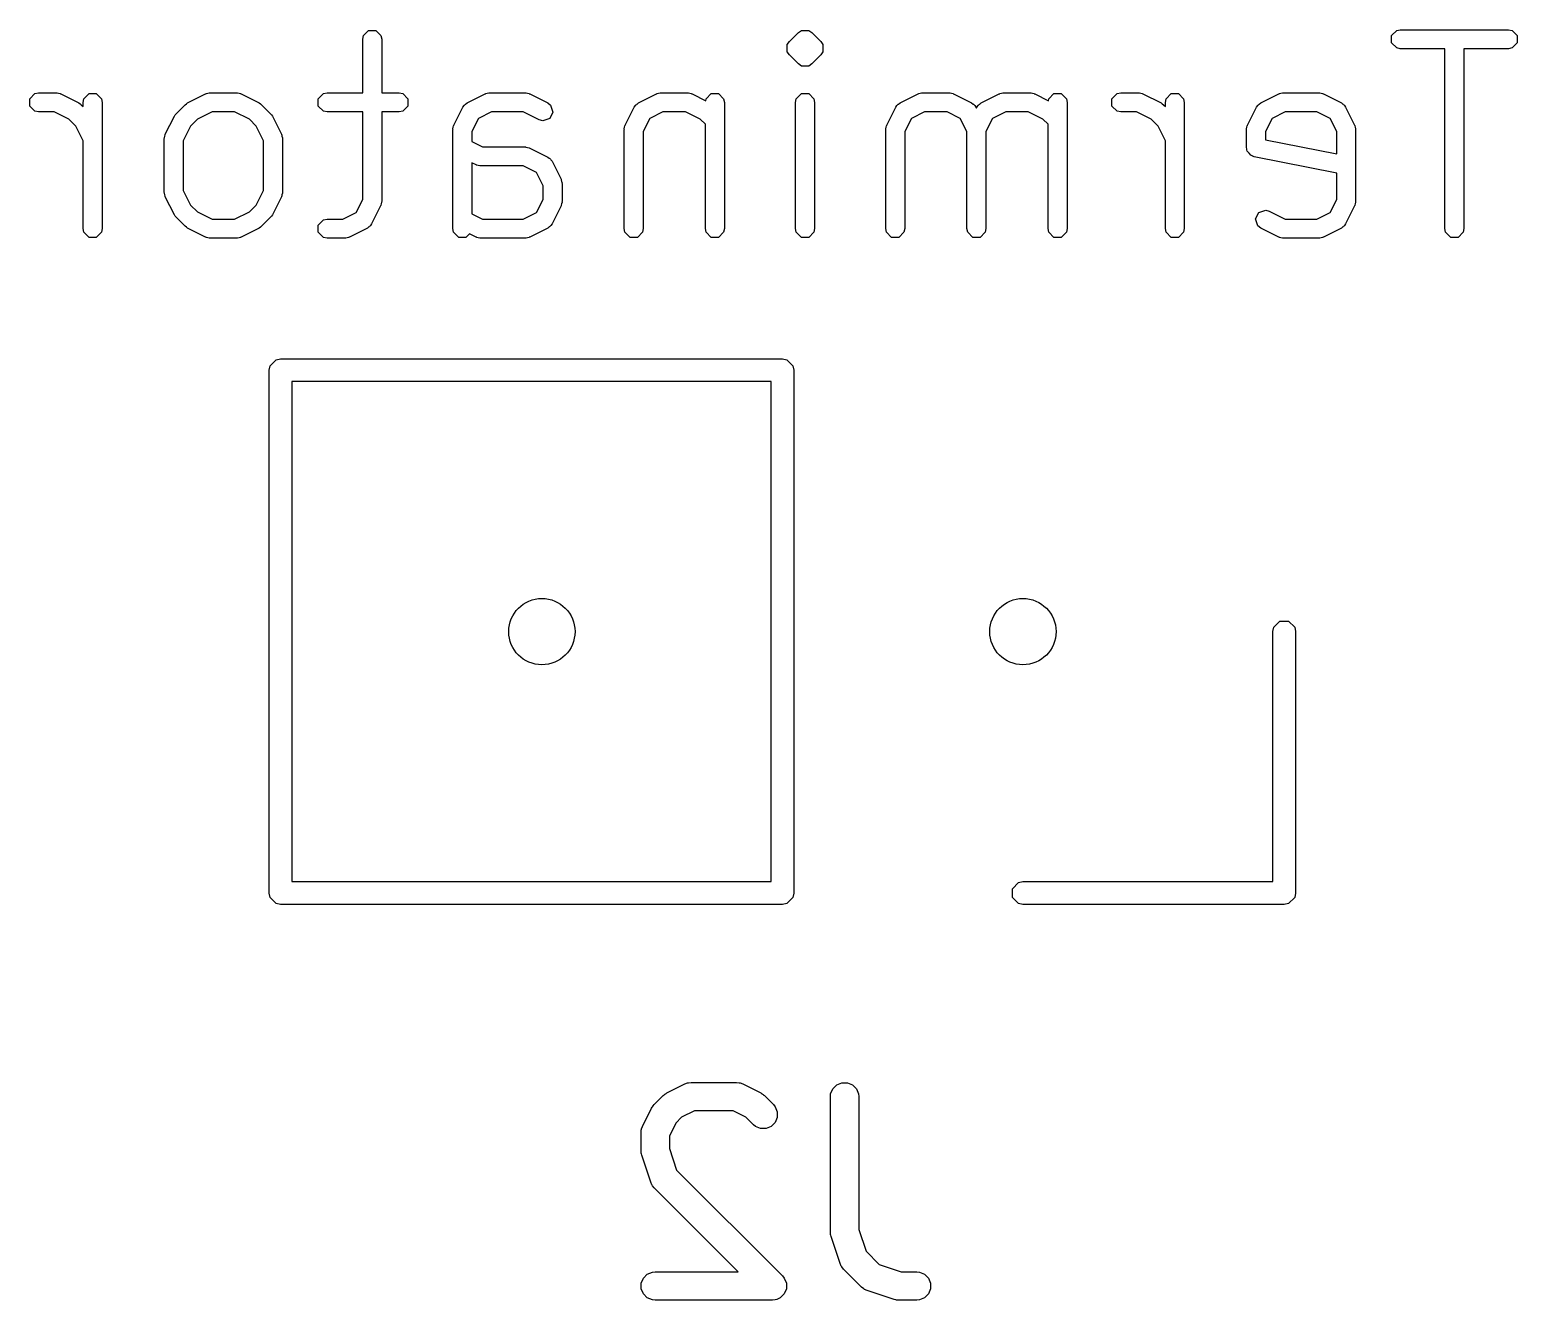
# Model space of a CAD drawing. Extents: x 4.75 to 6.09, y -5.43 to -2.12.
# Drawn here: x 5.7689 to 6.0782, y -4.5681 to -4.304 of the extents above; entities that cross this region are included whole.
import ezdxf

# ---------------------------------------------------------------- set-up
doc = ezdxf.new("R2010")
doc.units = 0
doc.header["$MEASUREMENT"] = 0
doc.layers.add('BLACK', color=7, linetype='CONTINUOUS')

msp = doc.modelspace()

# ---------------------------------------------------------------- linework, layer by layer
at = {"layer": 'BLACK', "linetype": 'CONTINUOUS'}
for p, q in [((5.8383, -4.30525), (5.83936, -4.30418)), ((5.83936, -4.30418), (5.84087, -4.30418)), ((5.84087, -4.30418), (5.84194, -4.30525)), ((5.92871, -4.30461), (5.92935, -4.30418)), ((5.92935, -4.30418), (5.93086, -4.30418)), ((5.93086, -4.30418), (5.9315, -4.30461)), ((6.05202, -4.30525), (6.05309, -4.30418)), ((6.05309, -4.30418), (6.05384, -4.30403)), ((6.05384, -4.30403), (6.07634, -4.30403)), ((6.07634, -4.30403), (6.07709, -4.30418)), ((6.07709, -4.30418), (6.07816, -4.30525)), ((5.83815, -4.306), (5.8383, -4.30525)), ((5.83815, -4.31716), (5.83815, -4.306)), ((5.84194, -4.30525), (5.84209, -4.306)), ((5.84209, -4.306), (5.84209, -4.31716)), ((5.92641, -4.30712), (5.92684, -4.30648)), ((5.92641, -4.30863), (5.92641, -4.30712)), ((5.92641, -4.30712), (5.92641, -4.30712)), ((5.92684, -4.30648), (5.92871, -4.30461)), ((5.9315, -4.30461), (5.93337, -4.30648)), ((5.93337, -4.30648), (5.9338, -4.30712)), ((5.9338, -4.30712), (5.9338, -4.30712)), ((5.9338, -4.30712), (5.9338, -4.30863)), ((6.05202, -4.30675), (6.05202, -4.30525)), ((6.05309, -4.30782), (6.05202, -4.30675)), ((6.07816, -4.30675), (6.07709, -4.30782)), ((6.07816, -4.30525), (6.07816, -4.30675)), ((5.92684, -4.30927), (5.92641, -4.30863)), ((5.92871, -4.31114), (5.92684, -4.30927)), ((5.93337, -4.30927), (5.9315, -4.31114)), ((5.9338, -4.30863), (5.93337, -4.30927)), ((6.05384, -4.30797), (6.05309, -4.30782)), ((6.06312, -4.30797), (6.05384, -4.30797)), ((6.06312, -4.34537), (6.06312, -4.30797)), ((6.07634, -4.30797), (6.06706, -4.30797)), ((6.06706, -4.30797), (6.06706, -4.34537)), ((6.07709, -4.30782), (6.07634, -4.30797)), ((5.92935, -4.31157), (5.92871, -4.31114)), ((5.93086, -4.31157), (5.92935, -4.31157)), ((5.92935, -4.31157), (5.92935, -4.31157)), ((5.9315, -4.31114), (5.93086, -4.31157)), ((5.76893, -4.31837), (5.77, -4.31731)), ((5.76893, -4.31988), (5.76893, -4.31837)), ((5.77, -4.31731), (5.77075, -4.31716)), ((5.77075, -4.31716), (5.7745, -4.31716)), ((5.7745, -4.31716), (5.7746, -4.31717)), ((5.7746, -4.31717), (5.77464, -4.31716)), ((5.77464, -4.31716), (5.77494, -4.31724)), ((5.77494, -4.31724), (5.77525, -4.31731)), ((5.77525, -4.31731), (5.77529, -4.31734)), ((5.77529, -4.31734), (5.77538, -4.31736)), ((5.77538, -4.31736), (5.77913, -4.31924)), ((5.77913, -4.31924), (5.77938, -4.31943)), ((5.77938, -4.31943), (5.77964, -4.31961)), ((5.77964, -4.31961), (5.78003, -4.32)), ((5.78003, -4.31912), (5.78018, -4.31837)), ((5.78003, -4.32), (5.78003, -4.31912)), ((5.78018, -4.31837), (5.78125, -4.31731)), ((5.78125, -4.31731), (5.78275, -4.31731)), ((5.78275, -4.31731), (5.78382, -4.31837)), ((5.78382, -4.31837), (5.78397, -4.31912)), ((5.78397, -4.31912), (5.78397, -4.34537)), ((5.79935, -4.32148), (5.80123, -4.31961)), ((5.80123, -4.31961), (5.80149, -4.31943)), ((5.80149, -4.31943), (5.80174, -4.31924)), ((5.80174, -4.31924), (5.80549, -4.31736)), ((5.80549, -4.31736), (5.80559, -4.31734)), ((5.80559, -4.31734), (5.80562, -4.31731)), ((5.80562, -4.31731), (5.80593, -4.31724)), ((5.80593, -4.31724), (5.80623, -4.31716)), ((5.80623, -4.31716), (5.80627, -4.31717)), ((5.80627, -4.31717), (5.80637, -4.31716)), ((5.80637, -4.31716), (5.812, -4.31716)), ((5.812, -4.31716), (5.81209, -4.31717)), ((5.81209, -4.31717), (5.81214, -4.31716)), ((5.81214, -4.31716), (5.81244, -4.31724)), ((5.81244, -4.31724), (5.81275, -4.31731)), ((5.81275, -4.31731), (5.81278, -4.31734)), ((5.81278, -4.31734), (5.81288, -4.31736)), ((5.81288, -4.31736), (5.81663, -4.31924)), ((5.81663, -4.31924), (5.81687, -4.31943)), ((5.81687, -4.31943), (5.81714, -4.31961)), ((5.81714, -4.31961), (5.81901, -4.32148)), ((5.82892, -4.31837), (5.82999, -4.31731)), ((5.82892, -4.31988), (5.82892, -4.31837)), ((5.82999, -4.31731), (5.83074, -4.31716)), ((5.83074, -4.31716), (5.83815, -4.31716)), ((5.84209, -4.31716), (5.84574, -4.31716)), ((5.84574, -4.31716), (5.84649, -4.31731)), ((5.84649, -4.31731), (5.84756, -4.31837)), ((5.84756, -4.31837), (5.84756, -4.31988)), ((5.85898, -4.32012), (5.85922, -4.31981)), ((5.85922, -4.31981), (5.85925, -4.31971)), ((5.85925, -4.31971), (5.85936, -4.31962)), ((5.85936, -4.31962), (5.85945, -4.31951)), ((5.85945, -4.31951), (5.85955, -4.31948)), ((5.85955, -4.31948), (5.85986, -4.31924)), ((5.85986, -4.31924), (5.86361, -4.31736)), ((5.86361, -4.31736), (5.8637, -4.31734)), ((5.8637, -4.31734), (5.86374, -4.31731)), ((5.86374, -4.31731), (5.86405, -4.31724)), ((5.86405, -4.31724), (5.86435, -4.31716)), ((5.86435, -4.31716), (5.86439, -4.31717)), ((5.86439, -4.31717), (5.86449, -4.31716)), ((5.86449, -4.31716), (5.87199, -4.31716)), ((5.87199, -4.31716), (5.87208, -4.31717)), ((5.87208, -4.31717), (5.87213, -4.31716)), ((5.87213, -4.31716), (5.87243, -4.31724)), ((5.87243, -4.31724), (5.87274, -4.31731)), ((5.87274, -4.31731), (5.87277, -4.31734)), ((5.87277, -4.31734), (5.87287, -4.31736)), ((5.87287, -4.31736), (5.87662, -4.31924)), ((5.87662, -4.31924), (5.87722, -4.31971)), ((5.87722, -4.31971), (5.8777, -4.32114)), ((5.8946, -4.32012), (5.89484, -4.31981)), ((5.89484, -4.31981), (5.89487, -4.31971)), ((5.89487, -4.31971), (5.89498, -4.31962)), ((5.89498, -4.31962), (5.89507, -4.31951)), ((5.89507, -4.31951), (5.89517, -4.31948)), ((5.89517, -4.31948), (5.89548, -4.31924)), ((5.89548, -4.31924), (5.89923, -4.31736)), ((5.89923, -4.31736), (5.89932, -4.31734)), ((5.89932, -4.31734), (5.89936, -4.31731)), ((5.89936, -4.31731), (5.89967, -4.31724)), ((5.89967, -4.31724), (5.89997, -4.31716)), ((5.89997, -4.31716), (5.90001, -4.31717)), ((5.90001, -4.31717), (5.90011, -4.31716)), ((5.90011, -4.31716), (5.90573, -4.31716)), ((5.90573, -4.31716), (5.90583, -4.31717)), ((5.90583, -4.31717), (5.90587, -4.31716)), ((5.90587, -4.31716), (5.90618, -4.31724)), ((5.90618, -4.31724), (5.90649, -4.31731)), ((5.90649, -4.31731), (5.90652, -4.31734)), ((5.90652, -4.31734), (5.90661, -4.31736)), ((5.90661, -4.31736), (5.90946, -4.31878)), ((5.90946, -4.31878), (5.90954, -4.31837)), ((5.90954, -4.31837), (5.9106, -4.31731)), ((5.9106, -4.31731), (5.91211, -4.31731)), ((5.91211, -4.31731), (5.91318, -4.31837)), ((5.91318, -4.31837), (5.91333, -4.31912)), ((5.91333, -4.31912), (5.91333, -4.34537)), ((5.92814, -4.31912), (5.92829, -4.31837)), ((5.92814, -4.34537), (5.92814, -4.31912)), ((5.92829, -4.31837), (5.92935, -4.31731)), ((5.92935, -4.31731), (5.93086, -4.31731)), ((5.93086, -4.31731), (5.93192, -4.31837)), ((5.93192, -4.31837), (5.93207, -4.31912)), ((5.93207, -4.31912), (5.93207, -4.34537)), ((5.94897, -4.32012), (5.94921, -4.31981)), ((5.94921, -4.31981), (5.94924, -4.31971)), ((5.94924, -4.31971), (5.94935, -4.31962)), ((5.94935, -4.31962), (5.94944, -4.31951)), ((5.94944, -4.31951), (5.94954, -4.31948)), ((5.94954, -4.31948), (5.94985, -4.31924)), ((5.94985, -4.31924), (5.9536, -4.31736)), ((5.9536, -4.31736), (5.95369, -4.31734)), ((5.95369, -4.31734), (5.95372, -4.31731)), ((5.95372, -4.31731), (5.95403, -4.31724)), ((5.95403, -4.31724), (5.95434, -4.31716)), ((5.95434, -4.31716), (5.95438, -4.31717)), ((5.95438, -4.31717), (5.95448, -4.31716)), ((5.95448, -4.31716), (5.9601, -4.31716)), ((5.9601, -4.31716), (5.9602, -4.31717)), ((5.9602, -4.31717), (5.96024, -4.31716)), ((5.96024, -4.31716), (5.96055, -4.31724)), ((5.96055, -4.31724), (5.96086, -4.31731)), ((5.96086, -4.31731), (5.96089, -4.31734)), ((5.96089, -4.31734), (5.96098, -4.31736)), ((5.96098, -4.31736), (5.96473, -4.31924)), ((5.96473, -4.31924), (5.96504, -4.31948)), ((5.96504, -4.31948), (5.96514, -4.31951)), ((5.96514, -4.31951), (5.96523, -4.31962)), ((5.96523, -4.31962), (5.96534, -4.31971)), ((5.96534, -4.31971), (5.96537, -4.31981)), ((5.96537, -4.31981), (5.96561, -4.32012)), ((5.96584, -4.32012), (5.96608, -4.31981)), ((5.96608, -4.31981), (5.96611, -4.31971)), ((5.96611, -4.31971), (5.96623, -4.31962)), ((5.96623, -4.31962), (5.96631, -4.31951)), ((5.96631, -4.31951), (5.96641, -4.31948)), ((5.96641, -4.31948), (5.96672, -4.31924)), ((5.96672, -4.31924), (5.97047, -4.31736)), ((5.97047, -4.31736), (5.97057, -4.31734)), ((5.97057, -4.31734), (5.9706, -4.31731)), ((5.9706, -4.31731), (5.97091, -4.31724)), ((5.97091, -4.31724), (5.97121, -4.31716)), ((5.97121, -4.31716), (5.97125, -4.31717)), ((5.97125, -4.31717), (5.97135, -4.31716)), ((5.97135, -4.31716), (5.97697, -4.31716)), ((5.97697, -4.31716), (5.97707, -4.31717)), ((5.97707, -4.31717), (5.97711, -4.31716)), ((5.97711, -4.31716), (5.97742, -4.31724)), ((5.97742, -4.31724), (5.97773, -4.31731)), ((5.97773, -4.31731), (5.97776, -4.31734)), ((5.97776, -4.31734), (5.97786, -4.31736)), ((5.97786, -4.31736), (5.9807, -4.31878)), ((5.9807, -4.31878), (5.98078, -4.31837)), ((5.98078, -4.31837), (5.98185, -4.31731)), ((5.98185, -4.31731), (5.98335, -4.31731)), ((5.98335, -4.31731), (5.98442, -4.31837)), ((5.98442, -4.31837), (5.98457, -4.31912)), ((5.98457, -4.31912), (5.98457, -4.34537)), ((5.9939, -4.31837), (5.99497, -4.31731)), ((5.9939, -4.31988), (5.9939, -4.31837)), ((5.99497, -4.31731), (5.99572, -4.31716)), ((5.99572, -4.31716), (5.99947, -4.31716)), ((5.99947, -4.31716), (5.99957, -4.31717)), ((5.99957, -4.31717), (5.99961, -4.31716)), ((5.99961, -4.31716), (5.99992, -4.31724)), ((5.99992, -4.31724), (6.00023, -4.31731)), ((6.00023, -4.31731), (6.00026, -4.31734)), ((6.00026, -4.31734), (6.00035, -4.31736)), ((6.00035, -4.31736), (6.0041, -4.31924)), ((6.0041, -4.31924), (6.00435, -4.31943)), ((6.00435, -4.31943), (6.00461, -4.31961)), ((6.00461, -4.31961), (6.005, -4.32)), ((6.005, -4.31912), (6.00515, -4.31837)), ((6.005, -4.32), (6.005, -4.31912)), ((6.00515, -4.31837), (6.00622, -4.31731)), ((6.00622, -4.31731), (6.00772, -4.31731)), ((6.00772, -4.31731), (6.00879, -4.31837)), ((6.00879, -4.31837), (6.00894, -4.31912)), ((6.00894, -4.31912), (6.00894, -4.34537)), ((6.02396, -4.32012), (6.0242, -4.31981)), ((6.0242, -4.31981), (6.02423, -4.31971)), ((6.02423, -4.31971), (6.02434, -4.31962)), ((6.02434, -4.31962), (6.02443, -4.31951)), ((6.02443, -4.31951), (6.02453, -4.31948)), ((6.02453, -4.31948), (6.02484, -4.31924)), ((6.02484, -4.31924), (6.02859, -4.31736)), ((6.02859, -4.31736), (6.02868, -4.31734)), ((6.02868, -4.31734), (6.02872, -4.31731)), ((6.02872, -4.31731), (6.02902, -4.31724)), ((6.02902, -4.31724), (6.02933, -4.31716)), ((6.02933, -4.31716), (6.02937, -4.31717)), ((6.02937, -4.31717), (6.02947, -4.31716)), ((6.02947, -4.31716), (6.03697, -4.31716)), ((6.03697, -4.31716), (6.03706, -4.31717)), ((6.03706, -4.31717), (6.03711, -4.31716)), ((6.03711, -4.31716), (6.03741, -4.31724)), ((6.03741, -4.31724), (6.03772, -4.31731)), ((6.03772, -4.31731), (6.03775, -4.31734)), ((6.03775, -4.31734), (6.03785, -4.31736)), ((6.03785, -4.31736), (6.0416, -4.31924)), ((6.0416, -4.31924), (6.04191, -4.31948)), ((6.04191, -4.31948), (6.04201, -4.31951)), ((6.04201, -4.31951), (6.04209, -4.31962)), ((6.04209, -4.31962), (6.0422, -4.31971)), ((6.0422, -4.31971), (6.04224, -4.31981)), ((6.04224, -4.31981), (6.04248, -4.32012)), ((5.77, -4.32094), (5.76893, -4.31988)), ((5.77075, -4.32109), (5.77, -4.32094)), ((5.77404, -4.32109), (5.77075, -4.32109)), ((5.77708, -4.32262), (5.77404, -4.32109)), ((5.77851, -4.32404), (5.77708, -4.32262)), ((5.79711, -4.32574), (5.79899, -4.32199)), ((5.79899, -4.32199), (5.79918, -4.32174)), ((5.79918, -4.32174), (5.79935, -4.32148)), ((5.80379, -4.32262), (5.80236, -4.32404)), ((5.80684, -4.32109), (5.80379, -4.32262)), ((5.81153, -4.32109), (5.80684, -4.32109)), ((5.81458, -4.32262), (5.81153, -4.32109)), ((5.816, -4.32404), (5.81458, -4.32262)), ((5.81901, -4.32148), (5.81919, -4.32174)), ((5.81919, -4.32174), (5.81938, -4.32199)), ((5.81938, -4.32199), (5.82126, -4.32574)), ((5.82999, -4.32094), (5.82892, -4.31988)), ((5.83074, -4.32109), (5.82999, -4.32094)), ((5.83815, -4.32109), (5.83074, -4.32109)), ((5.83815, -4.33928), (5.83815, -4.32109)), ((5.84574, -4.32109), (5.84209, -4.32109)), ((5.84209, -4.32109), (5.84209, -4.33975)), ((5.84649, -4.32094), (5.84574, -4.32109)), ((5.84756, -4.31988), (5.84649, -4.32094)), ((5.8571, -4.32387), (5.85898, -4.32012)), ((5.86221, -4.32247), (5.86083, -4.32521)), ((5.86495, -4.32109), (5.86221, -4.32247)), ((5.87152, -4.32109), (5.86495, -4.32109)), ((5.87486, -4.32276), (5.87152, -4.32109)), ((5.8756, -4.32296), (5.87486, -4.32276)), ((5.87703, -4.32249), (5.8756, -4.32296)), ((5.8777, -4.32114), (5.87703, -4.32249)), ((5.89272, -4.32387), (5.8946, -4.32012)), ((5.89783, -4.32247), (5.89645, -4.32521)), ((5.90057, -4.32109), (5.89783, -4.32247)), ((5.90527, -4.32109), (5.90057, -4.32109)), ((5.90832, -4.32262), (5.90527, -4.32109)), ((5.90939, -4.32369), (5.90832, -4.32262)), ((5.94709, -4.32387), (5.94897, -4.32012)), ((5.9522, -4.32247), (5.95082, -4.32521)), ((5.95494, -4.32109), (5.9522, -4.32247)), ((5.95964, -4.32109), (5.95494, -4.32109)), ((5.96238, -4.32247), (5.95964, -4.32109)), ((5.96376, -4.32521), (5.96238, -4.32247)), ((5.96561, -4.32012), (5.96573, -4.32035)), ((5.96573, -4.32035), (5.96584, -4.32012)), ((5.96907, -4.32247), (5.96769, -4.32521)), ((5.97182, -4.32109), (5.96907, -4.32247)), ((5.97651, -4.32109), (5.97182, -4.32109)), ((5.97956, -4.32262), (5.97651, -4.32109)), ((5.98063, -4.32369), (5.97956, -4.32262)), ((5.99497, -4.32094), (5.9939, -4.31988)), ((5.99572, -4.32109), (5.99497, -4.32094)), ((5.99901, -4.32109), (5.99572, -4.32109)), ((6.00206, -4.32262), (5.99901, -4.32109)), ((6.00348, -4.32404), (6.00206, -4.32262)), ((6.02208, -4.32387), (6.02396, -4.32012)), ((6.02719, -4.32247), (6.02581, -4.32521)), ((6.02993, -4.32109), (6.02719, -4.32247)), ((6.0365, -4.32109), (6.02993, -4.32109)), ((6.03925, -4.32247), (6.0365, -4.32109)), ((6.04062, -4.32521), (6.03925, -4.32247)), ((6.04248, -4.32012), (6.04435, -4.32387)), ((5.78003, -4.32709), (5.77851, -4.32404)), ((5.79699, -4.32618), (5.79705, -4.32587)), ((5.79705, -4.32587), (5.79709, -4.32584)), ((5.79709, -4.32584), (5.79711, -4.32574)), ((5.80236, -4.32404), (5.80084, -4.32709)), ((5.81753, -4.32709), (5.816, -4.32404)), ((5.82126, -4.32574), (5.82128, -4.32584)), ((5.82128, -4.32584), (5.82131, -4.32587)), ((5.82131, -4.32587), (5.82137, -4.32618)), ((5.8569, -4.32461), (5.85698, -4.3243)), ((5.85692, -4.32465), (5.8569, -4.32461)), ((5.8569, -4.32475), (5.85692, -4.32465)), ((5.8569, -4.34537), (5.8569, -4.32475)), ((5.85698, -4.3243), (5.85705, -4.324)), ((5.85705, -4.324), (5.85708, -4.32396)), ((5.85708, -4.32396), (5.8571, -4.32387)), ((5.86083, -4.32521), (5.86083, -4.32728)), ((5.89252, -4.32461), (5.8926, -4.3243)), ((5.89254, -4.32465), (5.89252, -4.32461)), ((5.89252, -4.32475), (5.89254, -4.32465)), ((5.89252, -4.34537), (5.89252, -4.32475)), ((5.8926, -4.3243), (5.89267, -4.324)), ((5.89267, -4.324), (5.8927, -4.32396)), ((5.8927, -4.32396), (5.89272, -4.32387)), ((5.89645, -4.32521), (5.89645, -4.34537)), ((5.90939, -4.34537), (5.90939, -4.32369)), ((5.94688, -4.32475), (5.9469, -4.32465)), ((5.94688, -4.34537), (5.94688, -4.32475)), ((5.94689, -4.32461), (5.94697, -4.3243)), ((5.9469, -4.32465), (5.94689, -4.32461)), ((5.94697, -4.3243), (5.94703, -4.324)), ((5.94703, -4.324), (5.94707, -4.32396)), ((5.94707, -4.32396), (5.94709, -4.32387)), ((5.95082, -4.32521), (5.95082, -4.34537)), ((5.96376, -4.34537), (5.96376, -4.32521)), ((5.96769, -4.32521), (5.96769, -4.34537)), ((5.98063, -4.34537), (5.98063, -4.32369)), ((6.005, -4.32709), (6.00348, -4.32404)), ((6.02188, -4.32461), (6.02196, -4.3243)), ((6.02189, -4.32465), (6.02188, -4.32461)), ((6.02188, -4.32475), (6.02189, -4.32465)), ((6.02188, -4.3285), (6.02188, -4.32475)), ((6.02196, -4.3243), (6.02203, -4.324)), ((6.02203, -4.324), (6.02206, -4.32396)), ((6.02206, -4.32396), (6.02208, -4.32387)), ((6.02581, -4.32521), (6.02581, -4.32688)), ((6.04062, -4.32985), (6.04062, -4.32521)), ((6.04435, -4.32387), (6.04438, -4.32396)), ((6.04438, -4.32396), (6.04441, -4.324)), ((6.04441, -4.324), (6.04447, -4.3243)), ((6.04447, -4.3243), (6.04456, -4.32461)), ((6.04456, -4.32461), (6.04454, -4.32465)), ((6.04454, -4.32465), (6.04456, -4.32475)), ((6.04456, -4.32475), (6.04456, -4.33975)), ((5.78003, -4.34537), (5.78003, -4.32709)), ((5.7969, -4.32662), (5.79692, -4.32653)), ((5.7969, -4.33787), (5.7969, -4.32662)), ((5.79691, -4.32648), (5.79699, -4.32618)), ((5.79692, -4.32653), (5.79691, -4.32648)), ((5.80084, -4.32709), (5.80084, -4.33741)), ((5.81753, -4.33741), (5.81753, -4.32709)), ((5.82137, -4.32618), (5.82146, -4.32648)), ((5.82146, -4.32648), (5.82144, -4.32653)), ((5.82144, -4.32653), (5.82146, -4.32662)), ((5.82146, -4.32662), (5.82146, -4.33787)), ((5.86083, -4.32728), (5.86308, -4.3284)), ((5.86308, -4.3284), (5.87199, -4.3284)), ((5.87199, -4.3284), (5.87208, -4.32842)), ((5.87208, -4.32842), (5.87213, -4.32841)), ((5.87213, -4.32841), (5.87243, -4.32849)), ((5.87243, -4.32849), (5.87274, -4.32855)), ((5.87274, -4.32855), (5.87277, -4.32859)), ((5.87277, -4.32859), (5.87287, -4.32861)), ((5.87287, -4.32861), (5.87662, -4.33049)), ((6.005, -4.34537), (6.005, -4.32709)), ((6.02193, -4.32878), (6.02188, -4.3285)), ((6.02191, -4.32888), (6.02193, -4.32878)), ((6.02197, -4.32896), (6.02191, -4.32888)), ((6.02203, -4.32925), (6.02197, -4.32896)), ((6.02581, -4.32688), (6.04062, -4.32985)), ((5.86173, -4.33213), (5.86083, -4.33168)), ((5.86083, -4.33168), (5.86083, -4.34228)), ((5.86183, -4.33216), (5.86173, -4.33213)), ((5.86186, -4.33219), (5.86183, -4.33216)), ((5.86217, -4.33225), (5.86186, -4.33219)), ((5.87662, -4.33049), (5.87693, -4.33073)), ((5.87693, -4.33073), (5.87703, -4.33076)), ((5.87703, -4.33076), (5.87711, -4.33087)), ((5.87711, -4.33087), (5.87722, -4.33096)), ((5.87722, -4.33096), (5.87726, -4.33106)), ((5.87726, -4.33106), (5.8775, -4.33137)), ((5.8775, -4.33137), (5.87937, -4.33512)), ((6.02243, -4.32966), (6.02203, -4.32925)), ((6.02275, -4.33013), (6.02243, -4.32966)), ((6.02302, -4.33025), (6.02275, -4.33013)), ((6.02309, -4.33032), (6.02302, -4.33025)), ((6.02319, -4.33032), (6.02309, -4.33032)), ((6.02346, -4.33043), (6.02319, -4.33032)), ((6.04062, -4.33386), (6.02346, -4.33043)), ((5.86247, -4.33234), (5.86217, -4.33225)), ((5.86252, -4.33232), (5.86247, -4.33234)), ((5.86261, -4.33234), (5.86252, -4.33232)), ((5.87152, -4.33234), (5.86261, -4.33234)), ((5.87427, -4.33371), (5.87152, -4.33234)), ((5.87564, -4.33646), (5.87427, -4.33371)), ((5.87937, -4.33512), (5.8794, -4.33521)), ((5.8794, -4.33521), (5.87943, -4.33524)), ((5.87943, -4.33524), (5.87949, -4.33555)), ((6.04062, -4.33928), (6.04062, -4.33386)), ((5.79692, -4.33797), (5.7969, -4.33787)), ((5.79691, -4.33801), (5.79692, -4.33797)), ((5.79699, -4.33832), (5.79691, -4.33801)), ((5.79705, -4.33863), (5.79699, -4.33832)), ((5.80084, -4.33741), (5.80236, -4.34046)), ((5.816, -4.34046), (5.81753, -4.33741)), ((5.82137, -4.33832), (5.82131, -4.33863)), ((5.82146, -4.33801), (5.82137, -4.33832)), ((5.82146, -4.33787), (5.82144, -4.33797)), ((5.82144, -4.33797), (5.82146, -4.33801)), ((5.87564, -4.33928), (5.87564, -4.33646)), ((5.87949, -4.33555), (5.87958, -4.33586)), ((5.87958, -4.33586), (5.87956, -4.3359)), ((5.87956, -4.3359), (5.87958, -4.336)), ((5.87958, -4.336), (5.87958, -4.33975)), ((5.79709, -4.33866), (5.79705, -4.33863)), ((5.79711, -4.33875), (5.79709, -4.33866)), ((5.79899, -4.3425), (5.79711, -4.33875)), ((5.80236, -4.34046), (5.80379, -4.34188)), ((5.81458, -4.34188), (5.816, -4.34046)), ((5.82126, -4.33875), (5.81938, -4.3425)), ((5.82128, -4.33866), (5.82126, -4.33875)), ((5.82131, -4.33863), (5.82128, -4.33866)), ((5.83678, -4.34203), (5.83815, -4.33928)), ((5.84188, -4.34063), (5.84, -4.34438)), ((5.8419, -4.34053), (5.84188, -4.34063)), ((5.84194, -4.3405), (5.8419, -4.34053)), ((5.842, -4.34019), (5.84194, -4.3405)), ((5.84208, -4.33989), (5.842, -4.34019)), ((5.84209, -4.33975), (5.84207, -4.33984)), ((5.84207, -4.33984), (5.84208, -4.33989)), ((5.87427, -4.34203), (5.87564, -4.33928)), ((5.87937, -4.34063), (5.8775, -4.34438)), ((5.8794, -4.34053), (5.87937, -4.34063)), ((5.87943, -4.3405), (5.8794, -4.34053)), ((5.87949, -4.34019), (5.87943, -4.3405)), ((5.87958, -4.33989), (5.87949, -4.34019)), ((5.87958, -4.33975), (5.87956, -4.33984)), ((5.87956, -4.33984), (5.87958, -4.33989)), ((6.03925, -4.34203), (6.04062, -4.33928)), ((6.04435, -4.34063), (6.04248, -4.34438)), ((6.04438, -4.34053), (6.04435, -4.34063)), ((6.04441, -4.3405), (6.04438, -4.34053)), ((6.04447, -4.34019), (6.04441, -4.3405)), ((6.04456, -4.33989), (6.04447, -4.34019)), ((6.04456, -4.33975), (6.04454, -4.33984)), ((6.04454, -4.33984), (6.04456, -4.33989)), ((5.79918, -4.34275), (5.79899, -4.3425)), ((5.79935, -4.34301), (5.79918, -4.34275)), ((5.80123, -4.34489), (5.79935, -4.34301)), ((5.80379, -4.34188), (5.80684, -4.3434)), ((5.80684, -4.3434), (5.81153, -4.3434)), ((5.81153, -4.3434), (5.81458, -4.34188)), ((5.81901, -4.34301), (5.81714, -4.34489)), ((5.81919, -4.34275), (5.81901, -4.34301)), ((5.81938, -4.3425), (5.81919, -4.34275)), ((5.82892, -4.34462), (5.82999, -4.34355)), ((5.82999, -4.34355), (5.83074, -4.3434)), ((5.83074, -4.3434), (5.83403, -4.3434)), ((5.83403, -4.3434), (5.83678, -4.34203)), ((5.84, -4.34438), (5.83976, -4.34469)), ((5.86083, -4.34228), (5.86308, -4.3434)), ((5.86308, -4.3434), (5.87152, -4.3434)), ((5.87152, -4.3434), (5.87427, -4.34203)), ((5.8775, -4.34438), (5.87726, -4.34469)), ((6.02376, -4.34336), (6.02443, -4.34201)), ((6.02423, -4.34479), (6.02376, -4.34336)), ((6.02443, -4.34201), (6.02586, -4.34153)), ((6.02586, -4.34153), (6.0266, -4.34174)), ((6.0266, -4.34174), (6.02993, -4.3434)), ((6.02993, -4.3434), (6.0365, -4.3434)), ((6.0365, -4.3434), (6.03925, -4.34203)), ((6.04248, -4.34438), (6.04224, -4.34469)), ((5.78018, -4.34612), (5.78003, -4.34537)), ((5.78125, -4.34719), (5.78018, -4.34612)), ((5.78275, -4.34719), (5.78125, -4.34719)), ((5.78382, -4.34612), (5.78275, -4.34719)), ((5.78397, -4.34537), (5.78382, -4.34612)), ((5.80149, -4.34506), (5.80123, -4.34489)), ((5.80174, -4.34526), (5.80149, -4.34506)), ((5.80549, -4.34713), (5.80174, -4.34526)), ((5.80559, -4.34716), (5.80549, -4.34713)), ((5.80562, -4.34719), (5.80559, -4.34716)), ((5.80593, -4.34725), (5.80562, -4.34719)), ((5.80623, -4.34733), (5.80593, -4.34725)), ((5.80627, -4.34732), (5.80623, -4.34733)), ((5.80637, -4.34734), (5.80627, -4.34732)), ((5.812, -4.34734), (5.80637, -4.34734)), ((5.81209, -4.34732), (5.812, -4.34734)), ((5.81214, -4.34733), (5.81209, -4.34732)), ((5.81244, -4.34725), (5.81214, -4.34733)), ((5.81275, -4.34719), (5.81244, -4.34725)), ((5.81278, -4.34716), (5.81275, -4.34719)), ((5.81288, -4.34713), (5.81278, -4.34716)), ((5.81663, -4.34526), (5.81288, -4.34713)), ((5.81687, -4.34506), (5.81663, -4.34526)), ((5.81714, -4.34489), (5.81687, -4.34506)), ((5.82892, -4.34612), (5.82892, -4.34462)), ((5.82999, -4.34719), (5.82892, -4.34612)), ((5.83074, -4.34734), (5.82999, -4.34719)), ((5.83449, -4.34734), (5.83074, -4.34734)), ((5.83459, -4.34732), (5.83449, -4.34734)), ((5.83463, -4.34733), (5.83459, -4.34732)), ((5.83494, -4.34725), (5.83463, -4.34733)), ((5.83525, -4.34719), (5.83494, -4.34725)), ((5.83528, -4.34716), (5.83525, -4.34719)), ((5.83537, -4.34713), (5.83528, -4.34716)), ((5.83912, -4.34526), (5.83537, -4.34713)), ((5.83943, -4.34502), (5.83912, -4.34526)), ((5.83953, -4.34498), (5.83943, -4.34502)), ((5.83962, -4.34487), (5.83953, -4.34498)), ((5.83973, -4.34479), (5.83962, -4.34487)), ((5.83976, -4.34469), (5.83973, -4.34479)), ((5.85705, -4.34612), (5.8569, -4.34537)), ((5.85811, -4.34719), (5.85705, -4.34612)), ((5.85962, -4.34719), (5.85811, -4.34719)), ((5.86036, -4.34645), (5.85962, -4.34719)), ((5.86173, -4.34713), (5.86036, -4.34645)), ((5.86183, -4.34716), (5.86173, -4.34713)), ((5.86186, -4.34719), (5.86183, -4.34716)), ((5.86217, -4.34725), (5.86186, -4.34719)), ((5.86247, -4.34733), (5.86217, -4.34725)), ((5.86252, -4.34732), (5.86247, -4.34733)), ((5.86261, -4.34734), (5.86252, -4.34732)), ((5.87199, -4.34734), (5.86261, -4.34734)), ((5.87208, -4.34732), (5.87199, -4.34734)), ((5.87213, -4.34733), (5.87208, -4.34732)), ((5.87243, -4.34725), (5.87213, -4.34733)), ((5.87274, -4.34719), (5.87243, -4.34725)), ((5.87277, -4.34716), (5.87274, -4.34719)), ((5.87287, -4.34713), (5.87277, -4.34716)), ((5.87662, -4.34526), (5.87287, -4.34713)), ((5.87693, -4.34502), (5.87662, -4.34526)), ((5.87703, -4.34498), (5.87693, -4.34502)), ((5.87711, -4.34487), (5.87703, -4.34498)), ((5.87722, -4.34479), (5.87711, -4.34487)), ((5.87726, -4.34469), (5.87722, -4.34479)), ((5.89267, -4.34612), (5.89252, -4.34537)), ((5.89373, -4.34719), (5.89267, -4.34612)), ((5.89524, -4.34719), (5.89373, -4.34719)), ((5.8963, -4.34612), (5.89524, -4.34719)), ((5.89645, -4.34537), (5.8963, -4.34612)), ((5.90954, -4.34612), (5.90939, -4.34537)), ((5.9106, -4.34719), (5.90954, -4.34612)), ((5.91211, -4.34719), (5.9106, -4.34719)), ((5.91318, -4.34612), (5.91211, -4.34719)), ((5.91333, -4.34537), (5.91318, -4.34612)), ((5.92829, -4.34612), (5.92814, -4.34537)), ((5.92935, -4.34719), (5.92829, -4.34612)), ((5.93086, -4.34719), (5.92935, -4.34719)), ((5.93192, -4.34612), (5.93086, -4.34719)), ((5.93207, -4.34537), (5.93192, -4.34612)), ((5.94703, -4.34612), (5.94688, -4.34537)), ((5.9481, -4.34719), (5.94703, -4.34612)), ((5.94961, -4.34719), (5.9481, -4.34719)), ((5.95067, -4.34612), (5.94961, -4.34719)), ((5.95082, -4.34537), (5.95067, -4.34612)), ((5.96391, -4.34612), (5.96376, -4.34537)), ((5.96497, -4.34719), (5.96391, -4.34612)), ((5.96648, -4.34719), (5.96497, -4.34719)), ((5.96754, -4.34612), (5.96648, -4.34719)), ((5.96769, -4.34537), (5.96754, -4.34612)), ((5.98078, -4.34612), (5.98063, -4.34537)), ((5.98185, -4.34719), (5.98078, -4.34612)), ((5.98335, -4.34719), (5.98185, -4.34719)), ((5.98442, -4.34612), (5.98335, -4.34719)), ((5.98457, -4.34537), (5.98442, -4.34612)), ((6.00515, -4.34612), (6.005, -4.34537)), ((6.00622, -4.34719), (6.00515, -4.34612)), ((6.00772, -4.34719), (6.00622, -4.34719)), ((6.00879, -4.34612), (6.00772, -4.34719)), ((6.00894, -4.34537), (6.00879, -4.34612)), ((6.02484, -4.34526), (6.02423, -4.34479)), ((6.02859, -4.34713), (6.02484, -4.34526)), ((6.02868, -4.34716), (6.02859, -4.34713)), ((6.02872, -4.34719), (6.02868, -4.34716)), ((6.02902, -4.34725), (6.02872, -4.34719)), ((6.02933, -4.34733), (6.02902, -4.34725)), ((6.02937, -4.34732), (6.02933, -4.34733)), ((6.02947, -4.34734), (6.02937, -4.34732)), ((6.03697, -4.34734), (6.02947, -4.34734)), ((6.03706, -4.34732), (6.03697, -4.34734)), ((6.03711, -4.34733), (6.03706, -4.34732)), ((6.03741, -4.34725), (6.03711, -4.34733)), ((6.03772, -4.34719), (6.03741, -4.34725)), ((6.03775, -4.34716), (6.03772, -4.34719)), ((6.03785, -4.34713), (6.03775, -4.34716)), ((6.0416, -4.34526), (6.03785, -4.34713)), ((6.04191, -4.34502), (6.0416, -4.34526)), ((6.04201, -4.34498), (6.04191, -4.34502)), ((6.04209, -4.34487), (6.04201, -4.34498)), ((6.0422, -4.34479), (6.04209, -4.34487)), ((6.04224, -4.34469), (6.0422, -4.34479)), ((6.06327, -4.34612), (6.06312, -4.34537)), ((6.06434, -4.34719), (6.06327, -4.34612)), ((6.06584, -4.34719), (6.06434, -4.34719)), ((6.06691, -4.34612), (6.06584, -4.34719)), ((6.06706, -4.34537), (6.06691, -4.34612)), ((5.8187, -4.3748), (5.81888, -4.3739)), ((5.8187, -4.48346), (5.8187, -4.3748)), ((5.81888, -4.3739), (5.82016, -4.37262)), ((5.82016, -4.37262), (5.82106, -4.37244)), ((5.82106, -4.37244), (5.92539, -4.37244)), ((5.92539, -4.37244), (5.9263, -4.37262)), ((5.9263, -4.37262), (5.92758, -4.3739)), ((5.92758, -4.3739), (5.92776, -4.3748)), ((5.92776, -4.3748), (5.92776, -4.48346)), ((5.82343, -4.37717), (5.82343, -4.4811)), ((5.92303, -4.37717), (5.82343, -4.37717)), ((5.92303, -4.4811), (5.92303, -4.37717)), ((6.02754, -4.42823), (6.02882, -4.42695)), ((6.02882, -4.42695), (6.03063, -4.42695)), ((6.03063, -4.42695), (6.03191, -4.42823)), ((6.02736, -4.42913), (6.02754, -4.42823)), ((6.02736, -4.4811), (6.02736, -4.42913)), ((6.03191, -4.42823), (6.03209, -4.42913)), ((6.03209, -4.42913), (6.03209, -4.48346)), ((5.81888, -4.48437), (5.8187, -4.48346)), ((5.82343, -4.4811), (5.92303, -4.4811)), ((5.92776, -4.48346), (5.92758, -4.48437)), ((5.97321, -4.48256), (5.97449, -4.48128)), ((5.97321, -4.48437), (5.97321, -4.48256)), ((5.97449, -4.48128), (5.97539, -4.4811)), ((5.97539, -4.4811), (6.02736, -4.4811)), ((6.03209, -4.48346), (6.03191, -4.48437)), ((5.82016, -4.48565), (5.81888, -4.48437)), ((5.82106, -4.48583), (5.82016, -4.48565)), ((5.92539, -4.48583), (5.82106, -4.48583)), ((5.9263, -4.48565), (5.92539, -4.48583)), ((5.92758, -4.48437), (5.9263, -4.48565)), ((5.97449, -4.48565), (5.97321, -4.48437)), ((5.97539, -4.48583), (5.97449, -4.48565)), ((6.02972, -4.48583), (5.97539, -4.48583)), ((6.03063, -4.48565), (6.02972, -4.48583)), ((6.03191, -4.48437), (6.03063, -4.48565)), ((5.90138, -4.52501), (5.90513, -4.52314)), ((5.90513, -4.52314), (5.90567, -4.52293)), ((5.90567, -4.52293), (5.90578, -4.52292)), ((5.90578, -4.52292), (5.90587, -4.52288)), ((5.90587, -4.52288), (5.90645, -4.52283)), ((5.90645, -4.52283), (5.91582, -4.52283)), ((5.91582, -4.52283), (5.9164, -4.52288)), ((5.9164, -4.52288), (5.9165, -4.52292)), ((5.9165, -4.52292), (5.9166, -4.52293)), ((5.9166, -4.52293), (5.91714, -4.52314)), ((5.91714, -4.52314), (5.92089, -4.52501)), ((5.93587, -4.52414), (5.93668, -4.52333)), ((5.93668, -4.52333), (5.93774, -4.52288)), ((5.93774, -4.52288), (5.9389, -4.52288)), ((5.9389, -4.52288), (5.93996, -4.52333)), ((5.93996, -4.52333), (5.94078, -4.52414)), ((5.89874, -4.52744), (5.90061, -4.52557)), ((5.90061, -4.52557), (5.90084, -4.52538)), ((5.90084, -4.52538), (5.90089, -4.52532)), ((5.90089, -4.52532), (5.90098, -4.52527)), ((5.90098, -4.52527), (5.90106, -4.5252)), ((5.90106, -4.5252), (5.90113, -4.52517)), ((5.90113, -4.52517), (5.90138, -4.52501)), ((5.92089, -4.52501), (5.92114, -4.52517)), ((5.92114, -4.52517), (5.92121, -4.5252)), ((5.92121, -4.5252), (5.92129, -4.52527)), ((5.92129, -4.52527), (5.92138, -4.52532)), ((5.92138, -4.52532), (5.92143, -4.52538)), ((5.92143, -4.52538), (5.92166, -4.52557)), ((5.92166, -4.52557), (5.92354, -4.52744)), ((5.93537, -4.52578), (5.93542, -4.5252)), ((5.93537, -4.5539), (5.93537, -4.52578)), ((5.93542, -4.5252), (5.93587, -4.52414)), ((5.94078, -4.52414), (5.94122, -4.5252)), ((5.94122, -4.5252), (5.94127, -4.52578)), ((5.94127, -4.52578), (5.94127, -4.55342)), ((5.89631, -4.53196), (5.89818, -4.52821)), ((5.89818, -4.52821), (5.89834, -4.52796)), ((5.89834, -4.52796), (5.89837, -4.52789)), ((5.89837, -4.52789), (5.89844, -4.52781)), ((5.89844, -4.52781), (5.89849, -4.52772)), ((5.89849, -4.52772), (5.89855, -4.52767)), ((5.89855, -4.52767), (5.89874, -4.52744)), ((5.90445, -4.53008), (5.90325, -4.53128)), ((5.90715, -4.52873), (5.90445, -4.53008)), ((5.91513, -4.52873), (5.90715, -4.52873)), ((5.91782, -4.53008), (5.91513, -4.52873)), ((5.91936, -4.53162), (5.91782, -4.53008)), ((5.92354, -4.52744), (5.9239, -4.52789)), ((5.9239, -4.52789), (5.92434, -4.52895)), ((5.92434, -4.53011), (5.9239, -4.53117)), ((5.92434, -4.52895), (5.92434, -4.53011)), ((5.896, -4.53328), (5.89605, -4.5327)), ((5.89605, -4.5327), (5.89609, -4.53261)), ((5.89609, -4.53261), (5.8961, -4.5325)), ((5.8961, -4.5325), (5.89631, -4.53196)), ((5.90325, -4.53128), (5.9019, -4.53398)), ((5.91981, -4.53198), (5.91936, -4.53162)), ((5.92087, -4.53243), (5.91981, -4.53198)), ((5.92202, -4.53243), (5.92087, -4.53243)), ((5.92309, -4.53198), (5.92202, -4.53243)), ((5.9239, -4.53117), (5.92309, -4.53198)), ((5.896, -4.53703), (5.896, -4.53328)), ((5.9019, -4.53398), (5.9019, -4.53655)), ((5.89603, -4.53732), (5.896, -4.53703)), ((5.89602, -4.5374), (5.89603, -4.53732)), ((5.89604, -4.5375), (5.89602, -4.5374)), ((5.89605, -4.5376), (5.89604, -4.5375)), ((5.89608, -4.53768), (5.89605, -4.5376)), ((5.89615, -4.53796), (5.89608, -4.53768)), ((5.89802, -4.54359), (5.89615, -4.53796)), ((5.9019, -4.53655), (5.90341, -4.54106)), ((5.90341, -4.54106), (5.92541, -4.56306)), ((5.89826, -4.54412), (5.89802, -4.54359)), ((5.89833, -4.5442), (5.89826, -4.54412)), ((5.89837, -4.54429), (5.89833, -4.5442)), ((5.89874, -4.54474), (5.89837, -4.54429)), ((5.91619, -4.5622), (5.89874, -4.54474)), ((5.9354, -4.55419), (5.93537, -4.5539)), ((5.93539, -4.55427), (5.9354, -4.55419)), ((5.93541, -4.55437), (5.93539, -4.55427)), ((5.93542, -4.55448), (5.93541, -4.55437)), ((5.93545, -4.55455), (5.93542, -4.55448)), ((5.93552, -4.55484), (5.93545, -4.55455)), ((5.93739, -4.56046), (5.93552, -4.55484)), ((5.94127, -4.55342), (5.94278, -4.55793)), ((5.94278, -4.55793), (5.94554, -4.56069)), ((5.93763, -4.56099), (5.93739, -4.56046)), ((5.9377, -4.56107), (5.93763, -4.56099)), ((5.94554, -4.56069), (5.95005, -4.5622)), ((5.89605, -4.56457), (5.89649, -4.56351)), ((5.89649, -4.56351), (5.89731, -4.5627)), ((5.89731, -4.5627), (5.89837, -4.56225)), ((5.89837, -4.56225), (5.89895, -4.5622)), ((5.89895, -4.5622), (5.91619, -4.5622)), ((5.92541, -4.56306), (5.92578, -4.56351)), ((5.92578, -4.56351), (5.92622, -4.56457)), ((5.93774, -4.56117), (5.9377, -4.56107)), ((5.93811, -4.56161), (5.93774, -4.56117)), ((5.94186, -4.56536), (5.93811, -4.56161)), ((5.95005, -4.5622), (5.95332, -4.5622)), ((5.95332, -4.5622), (5.95389, -4.56225)), ((5.95389, -4.56225), (5.95496, -4.5627)), ((5.95496, -4.5627), (5.95577, -4.56351)), ((5.95577, -4.56351), (5.95621, -4.56457)), ((5.89605, -4.56573), (5.89605, -4.56457)), ((5.89649, -4.56679), (5.89605, -4.56573)), ((5.89731, -4.56761), (5.89649, -4.56679)), ((5.92578, -4.56679), (5.92496, -4.56761)), ((5.92622, -4.56573), (5.92578, -4.56679)), ((5.92622, -4.56457), (5.92622, -4.56573)), ((5.9423, -4.56573), (5.94186, -4.56536)), ((5.9424, -4.56577), (5.9423, -4.56573)), ((5.94248, -4.56584), (5.9424, -4.56577)), ((5.94301, -4.56608), (5.94248, -4.56584)), ((5.94863, -4.56795), (5.94301, -4.56608)), ((5.95577, -4.56679), (5.95496, -4.56761)), ((5.95621, -4.56573), (5.95577, -4.56679)), ((5.95621, -4.56457), (5.95621, -4.56573)), ((5.89837, -4.56805), (5.89731, -4.56761)), ((5.89895, -4.5681), (5.89837, -4.56805)), ((5.92332, -4.5681), (5.89895, -4.5681)), ((5.9239, -4.56805), (5.92332, -4.5681)), ((5.92421, -4.56792), (5.9239, -4.56805)), ((5.92496, -4.56761), (5.92421, -4.56792)), ((5.94892, -4.56802), (5.94863, -4.56795)), ((5.94899, -4.56805), (5.94892, -4.56802)), ((5.9491, -4.56806), (5.94899, -4.56805)), ((5.9492, -4.56808), (5.9491, -4.56806)), ((5.94928, -4.56807), (5.9492, -4.56808)), ((5.94957, -4.5681), (5.94928, -4.56807)), ((5.95332, -4.5681), (5.94957, -4.5681)), ((5.95389, -4.56805), (5.95332, -4.5681)), ((5.95496, -4.56761), (5.95389, -4.56805))]:
    msp.add_line(p, q, dxfattribs=at)
at = {"layer": 'BLACK'}
for centre in [(5.87539, -4.42913), (5.87539, -4.42913), (5.97539, -4.42913), (5.97539, -4.42913)]:
    msp.add_circle(centre, 0.00689, dxfattribs=at)

doc.saveas('drawing.dxf')
